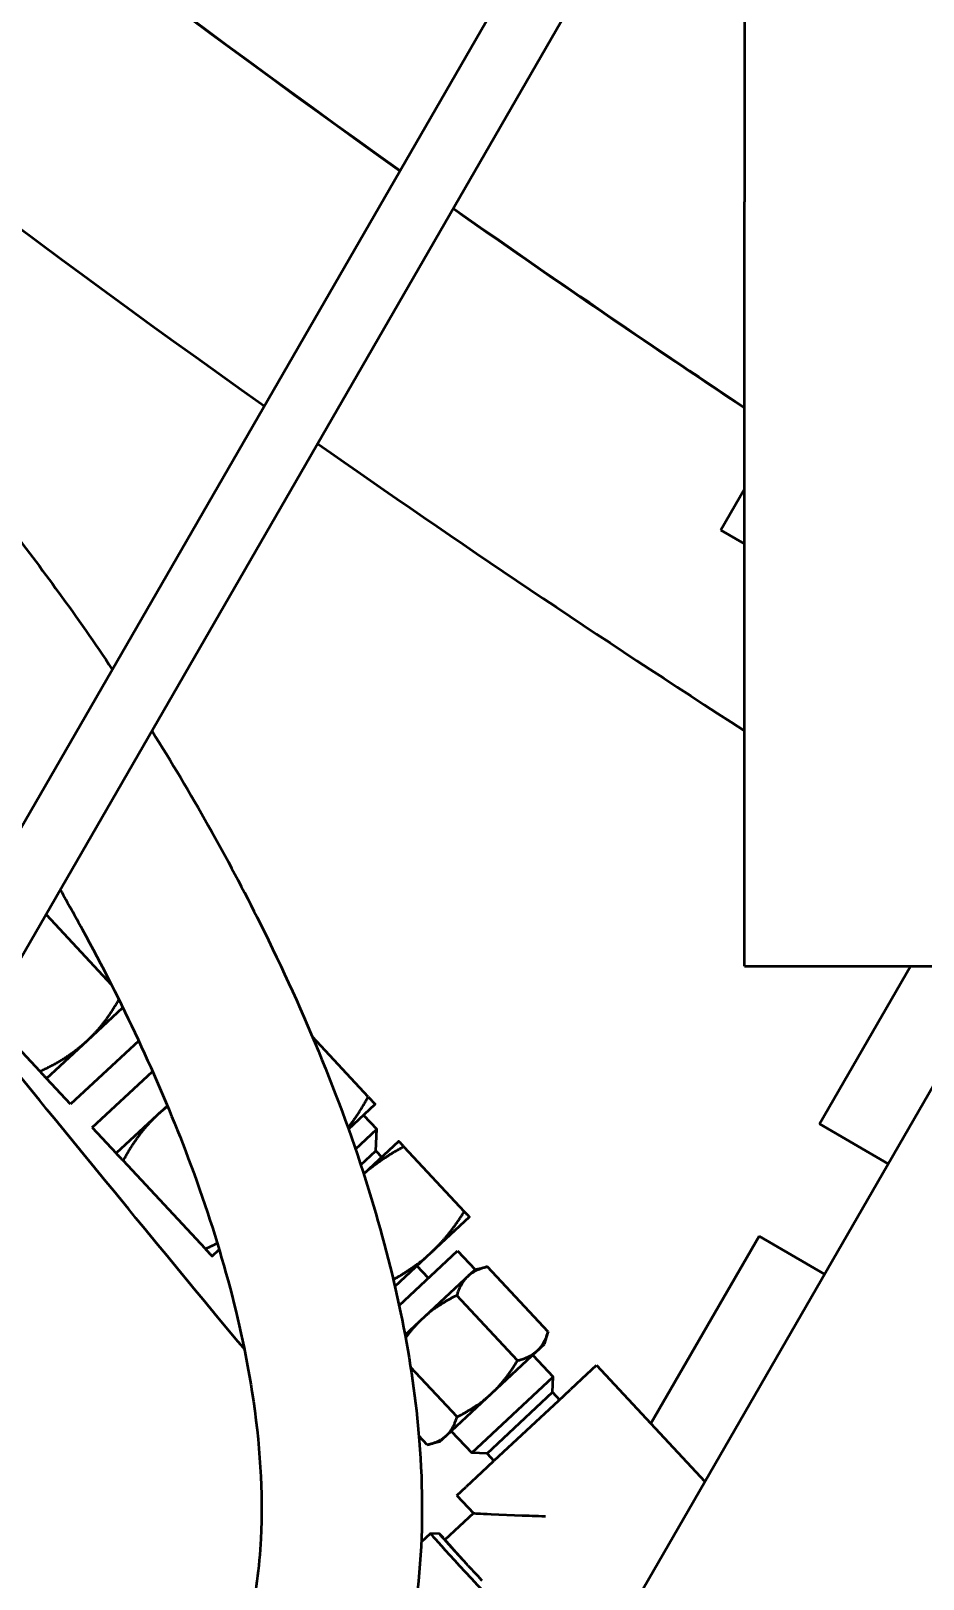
# Model space of a CAD drawing. Header units: inches. Extents: x 11 to 1621, y 11 to 1332.
# Drawn here: x 1216.39 to 1219.9, y 311.6 to 317.68 of the extents above; entities that cross this region are included whole.
import ezdxf

# ---------------------------------------------------------------- set-up
doc = ezdxf.new("R2010")
doc.units = ezdxf.units.IN
doc.header["$LTSCALE"] = 48
doc.header["$MEASUREMENT"] = 0
doc.layers.add('Visible (ANSI)', color=7, linetype='Continuous', lineweight=50)

msp = doc.modelspace()

# ---------------------------------------------------------------- linework, layer by layer
at = {"layer": 'Visible (ANSI)'}
for p, q in [((1219.196979, 319.008955), (1219.196979, 317.010725)), ((1215.343076, 312.801406), (1218.257725, 317.849726)), ((1218.479428, 317.721726), (1215.564779, 312.673406)), ((1219.196979, 314.010725), (1219.196979, 317.010725)), ((1219.196979, 315.882812), (1219.103903, 315.721599)), ((1219.103903, 315.721599), (1219.196979, 315.667862)), ((1220.548574, 314.598843), (1218.389484, 310.859189)), ((1216.453632, 314.212945), (1216.710361, 313.937637)), ((1219.196979, 314.010725), (1219.946979, 314.010725)), ((1219.490441, 313.391103), (1219.84818, 314.010725)), ((1216.615933, 313.718149), (1216.755051, 313.847879)), ((1216.224887, 313.816746), (1216.4293, 313.59754)), ((1217.719208, 313.497337), (1217.500023, 313.732384)), ((1216.455949, 313.568962), (1216.615933, 313.718149)), ((1216.817418, 313.717346), (1216.550065, 313.468035)), ((1216.550065, 313.468035), (1216.455949, 313.568962)), ((1216.635315, 313.376616), (1216.871983, 313.597313)), ((1216.889459, 313.424918), (1216.729431, 313.275689)), ((1216.92995, 313.462676), (1216.889459, 313.424918)), ((1217.640931, 313.370912), (1217.745828, 313.468731)), ((1217.700119, 313.426106), (1217.752258, 313.370194)), ((1216.635315, 313.376616), (1216.729431, 313.275689)), ((1217.66846, 313.292051), (1217.752258, 313.370194)), ((1217.749318, 313.286029), (1217.752258, 313.370194)), ((1219.761074, 313.234853), (1219.490441, 313.391103)), ((1217.838913, 313.323088), (1217.7009, 313.194389)), ((1217.858928, 313.301681), (1218.096016, 313.047434)), ((1217.079274, 312.900588), (1216.75611, 313.247139)), ((1217.689274, 313.230036), (1217.749318, 313.286029)), ((1217.749318, 313.286029), (1217.772506, 313.261163)), ((1217.96746, 312.887483), (1218.115975, 313.025976)), ((1219.253432, 312.95059), (1218.829027, 312.2155)), ((1219.253432, 312.95059), (1219.511074, 312.80184)), ((1217.105894, 312.871982), (1217.133428, 312.897658)), ((1217.823466, 312.753206), (1217.96746, 312.887483)), ((1217.84015, 312.678179), (1218.069921, 312.892444)), ((1218.069921, 312.892444), (1218.138121, 312.819309)), ((1217.863241, 312.562979), (1218.138121, 312.819309)), ((1217.955464, 312.785711), (1217.910282, 312.834163)), ((1218.137938, 312.819138), (1218.185311, 312.830075)), ((1218.42542, 312.574636), (1218.186884, 312.830433)), ((1218.305109, 312.462444), (1218.066573, 312.718242)), ((1218.410737, 312.526597), (1218.424952, 312.573092)), ((1218.382396, 312.500168), (1218.410737, 312.526597)), ((1218.203487, 312.333333), (1218.382396, 312.500168)), ((1218.365028, 312.483972), (1218.445163, 312.398038)), ((1218.067602, 312.240965), (1217.884868, 312.436923)), ((1218.125195, 312.099663), (1218.445163, 312.398038)), ((1218.443065, 312.33797), (1218.445163, 312.398038)), ((1218.577913, 312.409025), (1218.513747, 312.34919)), ((1218.577913, 312.409025), (1218.615702, 312.444263)), ((1218.615702, 312.444263), (1219.041192, 311.987981)), ((1218.026135, 312.167949), (1218.203487, 312.333333)), ((1218.185263, 312.097566), (1218.443065, 312.33797)), ((1218.443065, 312.33797), (1218.470345, 312.308716)), ((1218.466038, 312.3047), (1218.513747, 312.34919)), ((1218.466038, 312.3047), (1218.212697, 312.068456)), ((1217.950405, 312.131677), (1217.917549, 312.166911)), ((1217.999351, 312.142973), (1217.951978, 312.132036)), ((1217.999351, 312.142973), (1218.026135, 312.167949)), ((1218.045061, 312.185598), (1218.125195, 312.099663)), ((1218.185263, 312.097566), (1218.125195, 312.099663)), ((1218.185263, 312.097566), (1218.212543, 312.068312)), ((1218.165403, 312.024354), (1218.102899, 311.966067)), ((1218.165403, 312.024354), (1218.212697, 312.068456)), ((1218.067186, 311.932765), (1218.102899, 311.966067)), ((1218.067186, 311.932765), (1218.131983, 311.863278)), ((1218.131976, 311.863286), (1218.02009, 311.758951)), ((1218.201952, 311.859845), (1218.32352, 311.854794)), ((1217.963708, 311.783285), (1217.926913, 311.748974)), ((1217.998557, 311.782076), (1217.963734, 311.783293)), ((1218.106162, 311.663058), (1218.053316, 311.721239)), ((1218.111548, 311.657127), (1218.106162, 311.663058)), ((1218.166564, 311.597714), (1218.155638, 311.609431))]:
    msp.add_line(p, q, dxfattribs=at)
for radius in [48.3125, 46.34375, 42.829288, 42.579288, 42.279288]:
    msp.add_circle((1247.196979, 358.380235), radius, dxfattribs=at)
for radius, start, end in [(50.625, 226.945601, 234.5628914), (50.62647, 227.1508028, 234.5630497), (51.6875, 226.9055918, 234.6749842), (50.62647, 234.8540143, 236.4220914), (50.625, 234.8538645, 236.420987), (51.6875, 234.9599262, 237.1993975)]:
    msp.add_arc((1247.196979, 358.380235), radius, start, end, dxfattribs=at)
for centre, major_axis, ratio, start_param, end_param in [((1218.661983, 311.844778), (-0.530003, 0.018508), 0.00378497, 0.00378495, 0.51981383), ((1218.415526, 311.851781), (-0.106001, 0.003702), 0.00378497, 0.51981383, 1.56701138), ((1218.257819, 311.467889), (0.294112, -0.315396), 0.00756982, 3.13402254, 6.11399401), ((1218.275839, 311.484693), (-0.277307, 0.297376), 0.00756982, 5.94889972, 7.2036947), ((1218.275839, 311.484693), (-0.255749, 0.274258), 0.00756982, 0, 0.52359878), ((1218.156053, 311.609818), (-0.05115, 0.054852), 0.00756982, 0.52359878, 1.57079633)]:
    msp.add_ellipse(centre, major_axis=major_axis, ratio=ratio, start_param=start_param, end_param=end_param, dxfattribs=at)
for points, knots in [([(1211.224017, 320.889046), (1211.607566, 320.431947), (1211.995638, 319.972586), (1212.659118, 319.258634), (1212.928297, 318.99053), (1213.463243, 318.495486), (1213.726499, 318.265433), (1214.321959, 317.74807), (1214.655644, 317.46022), (1215.152567, 316.99892), (1215.318277, 316.839495), (1215.687646, 316.464142), (1215.890184, 316.244176), (1216.229326, 315.839624), (1216.368492, 315.66241), (1216.57506, 315.377967), (1216.645036, 315.277653), (1216.713579, 315.175187)], [0, 0, 0, 0, 4.55194059, 4.55194059, 7.57945591, 7.57945591, 10.38222915, 10.38222915, 13.85463358, 13.85463358, 15.60562098, 15.60562098, 17.80394448, 17.80394448, 19.38597673, 19.38597673, 20.21481685, 20.21481685, 20.21481685, 20.21481685]), ([(1216.869828, 314.933817), (1217.022211, 314.690432), (1217.165396, 314.437144), (1217.470509, 313.825404), (1217.620386, 313.462304), (1217.827626, 312.780309), (1217.89414, 312.461326), (1217.933939, 311.961798), (1217.93395, 311.777269), (1217.903361, 311.46919), (1217.881773, 311.343719), (1217.799038, 311.023857), (1217.721578, 310.833874), (1217.571062, 310.586737), (1217.522753, 310.518072), (1217.47006, 310.452287)], [20.85568767, 20.85568767, 20.85568767, 20.85568767, 22.76654165, 22.76654165, 25.37272809, 25.37272809, 27.66243208, 27.66243208, 29.02849872, 29.02849872, 29.9913791, 29.9913791, 31.54041475, 31.54041475, 32.16262569, 32.16262569, 32.16262569, 32.16262569]), ([(1216.509537, 314.309776), (1216.538805, 314.258714), (1216.567544, 314.207344), (1216.751602, 313.869893), (1216.889585, 313.576363), (1217.124506, 312.962294), (1217.21497, 312.642363), (1217.293929, 312.138262), (1217.306058, 311.943913), (1217.29109, 311.64938), (1217.27701, 311.541165), (1217.222243, 311.292481), (1217.172947, 311.158198), (1217.058501, 310.950739), (1217.003457, 310.871931), (1216.866197, 310.716156), (1216.780962, 310.63819), (1216.516835, 310.436098), (1216.314108, 310.318089), (1215.819983, 310.078324), (1215.519455, 309.960146), (1214.981686, 309.762365), (1214.747404, 309.680395), (1214.318095, 309.523703), (1214.12177, 309.449344), (1213.800277, 309.312669), (1213.670323, 309.252637), (1213.410974, 309.116089), (1213.283195, 309.038591), (1213.103143, 308.902381), (1213.042708, 308.850776), (1212.901655, 308.709808), (1212.826659, 308.61441), (1212.724576, 308.423835), (1212.690602, 308.333205), (1212.652035, 308.15031), (1212.645918, 308.061057), (1212.652822, 307.850395), (1212.674141, 307.730207), (1212.765465, 307.384981), (1212.862063, 307.162574), (1213.0993, 306.667797), (1213.246036, 306.39576), (1213.454303, 305.949677), (1213.527859, 305.769639), (1213.588143, 305.556893), (1213.599735, 305.508645), (1213.620827, 305.398212), (1213.62832, 305.336255), (1213.634988, 305.215008), (1213.634205, 305.155695), (1213.623809, 305.02188), (1213.611822, 304.947671), (1213.564729, 304.751122), (1213.519615, 304.628261), (1213.391737, 304.359391), (1213.304461, 304.212793), (1213.097608, 303.907971), (1212.977382, 303.749626), (1212.731799, 303.439818), (1212.608412, 303.289422), (1212.336762, 302.953878), (1212.187526, 302.766884), (1211.962267, 302.462722), (1211.884088, 302.352898), (1211.69257, 302.067731), (1211.584119, 301.888543), (1211.392798, 301.559569), (1211.307688, 301.408493), (1211.222717, 301.261319)], [21.6561496, 21.6561496, 21.6561496, 21.6561496, 22.07389381, 22.07389381, 24.38702724, 24.38702724, 26.95794606, 26.95794606, 28.69195712, 28.69195712, 29.77741873, 29.77741873, 31.32783162, 31.32783162, 32.39297014, 32.39297014, 33.53615509, 33.53615509, 35.47548806, 35.47548806, 37.7911051, 37.7911051, 39.52730732, 39.52730732, 41.05163879, 41.05163879, 42.15864609, 42.15864609, 43.39051446, 43.39051446, 44.06990338, 44.06990338, 45.10369356, 45.10369356, 45.89437232, 45.89437232, 46.64323581, 46.64323581, 47.69233024, 47.69233024, 49.69795762, 49.69795762, 52.15454873, 52.15454873, 53.92886762, 53.92886762, 54.47637936, 54.47637936, 55.2250075, 55.2250075, 55.96994963, 55.96994963, 56.9202454, 56.9202454, 58.47906725, 58.47906725, 60.26056879, 60.26056879, 62.08635407, 62.08635407, 63.71602037, 63.71602037, 65.58831895, 65.58831895, 66.60110392, 66.60110392, 68.13618797, 68.13618797, 69.44808849, 69.44808849, 69.44808849, 69.44808849]), ([(1217.232322, 312.506547), (1217.197719, 312.548133), (1217.163134, 312.589791), (1216.816013, 313.008716), (1216.504975, 313.390688), (1216.195992, 313.7667)], [70.85255299, 70.85255299, 70.85255299, 70.85255299, 71.25681703, 71.25681703, 74.91225897, 74.91225897, 74.91225897, 74.91225897])]:
    msp.add_open_spline(points, degree=3, knots=knots, dxfattribs=at)
for points, weights in [([(1216.615933, 313.718149), (1216.68464, 313.782219), (1216.739779, 313.878885)], [1, 1.03502264651, 1.00541135079]), ([(1216.4293, 313.59754), (1216.541684, 313.648911), (1216.615933, 313.718149)], [1, 1.0379548493, 1]), ([(1216.455949, 313.568962), (1216.455949, 313.568962), (1216.4293, 313.59754)], [1, 1.0379548493, 1]), ([(1217.639014, 313.37628), (1217.681432, 313.427944), (1217.719208, 313.497337)], [1.01767842297, 1.02394247314, 1]), ([(1217.719208, 313.497337), (1217.745835, 313.468751), (1217.745828, 313.468731)], [1, 1.03794386356, 1.00002196513]), ([(1216.889459, 313.424918), (1216.815203, 313.355674), (1216.75611, 313.247139)], [1, 1.0379548493, 1]), ([(1216.931014, 313.460127), (1216.909252, 313.443375), (1216.889459, 313.424918)], [1.01458055734, 1.00984280818, 1]), ([(1217.858928, 313.301681), (1217.766378, 313.252615), (1217.700953, 313.194225)], [1, 1.03517723099, 1.00514869234]), ([(1217.838913, 313.323088), (1217.838932, 313.323094), (1217.858928, 313.301681)], [1.00002196513, 1.03794386356, 1]), ([(1216.75611, 313.247139), (1216.729445, 313.275702), (1216.729431, 313.275689)], [1, 1.0379548493, 1]), ([(1216.729431, 313.275689), (1216.729428, 313.275687), (1216.730438, 313.274598)], [1, 1.00744335288, 1.01196726316]), ([(1217.96746, 312.887483), (1218.036399, 312.95177), (1218.096016, 313.047434)], [1, 1.0379548493, 1]), ([(1218.096016, 313.047434), (1218.115982, 313.025993), (1218.115975, 313.025976)], [1, 1.03794386356, 1.00002196513]), ([(1217.079274, 312.900588), (1217.103597, 312.911707), (1217.125662, 312.923333)], [1, 1.00797652156, 1.01260038082]), ([(1217.105894, 312.871982), (1217.105908, 312.871995), (1217.079274, 312.900588)], [1, 1.0379548493, 1]), ([(1217.101969, 312.876168), (1217.105888, 312.871977), (1217.105894, 312.871982)], [1.0180019242, 1.01467481075, 1]), ([(1217.817136, 312.780274), (1217.904526, 312.828796), (1217.96746, 312.887483)], [1.00622363419, 1.03453486973, 1]), ([(1218.186884, 312.830433), (1218.137515, 312.818744), (1218.109597, 312.792709)], [1, 1.0379548493, 1]), ([(1218.185311, 312.830075), (1218.186094, 312.830256), (1218.186884, 312.830433)], [1.00117230441, 1.00059549527, 1]), ([(1218.109597, 312.792709), (1218.081679, 312.766675), (1218.066573, 312.718242)], [1, 1.0379548493, 1]), ([(1218.066573, 312.718242), (1217.985802, 312.677269), (1217.930688, 312.625874)], [1, 1.0379548493, 1]), ([(1217.930688, 312.625874), (1217.895756, 312.5933), (1217.865327, 312.551736)], [1, 1.02372654638, 1.01778895163]), ([(1218.382396, 312.500168), (1218.410314, 312.526202), (1218.42542, 312.574636)], [1, 1.0379548493, 1]), ([(1218.42542, 312.574636), (1218.425187, 312.57386), (1218.424952, 312.573092)], [1, 1.00059549527, 1.00117230441]), ([(1218.203487, 312.333333), (1218.258601, 312.384727), (1218.305109, 312.462444)], [1, 1.0379548493, 1]), ([(1218.305109, 312.462444), (1218.354478, 312.474134), (1218.382396, 312.500168)], [1, 1.0379548493, 1]), ([(1218.067602, 312.240965), (1218.148373, 312.281938), (1218.203487, 312.333333)], [1, 1.0379548493, 1]), ([(1218.026135, 312.167949), (1218.053331, 312.19331), (1218.067602, 312.240965)], [1, 1.0379548493, 1]), ([(1217.950405, 312.131677), (1217.99894, 312.142589), (1218.026135, 312.167949)], [1, 1.0379548493, 1])]:
    msp.add_rational_spline(points, weights, degree=2, dxfattribs=at)

doc.saveas('drawing.dxf')
